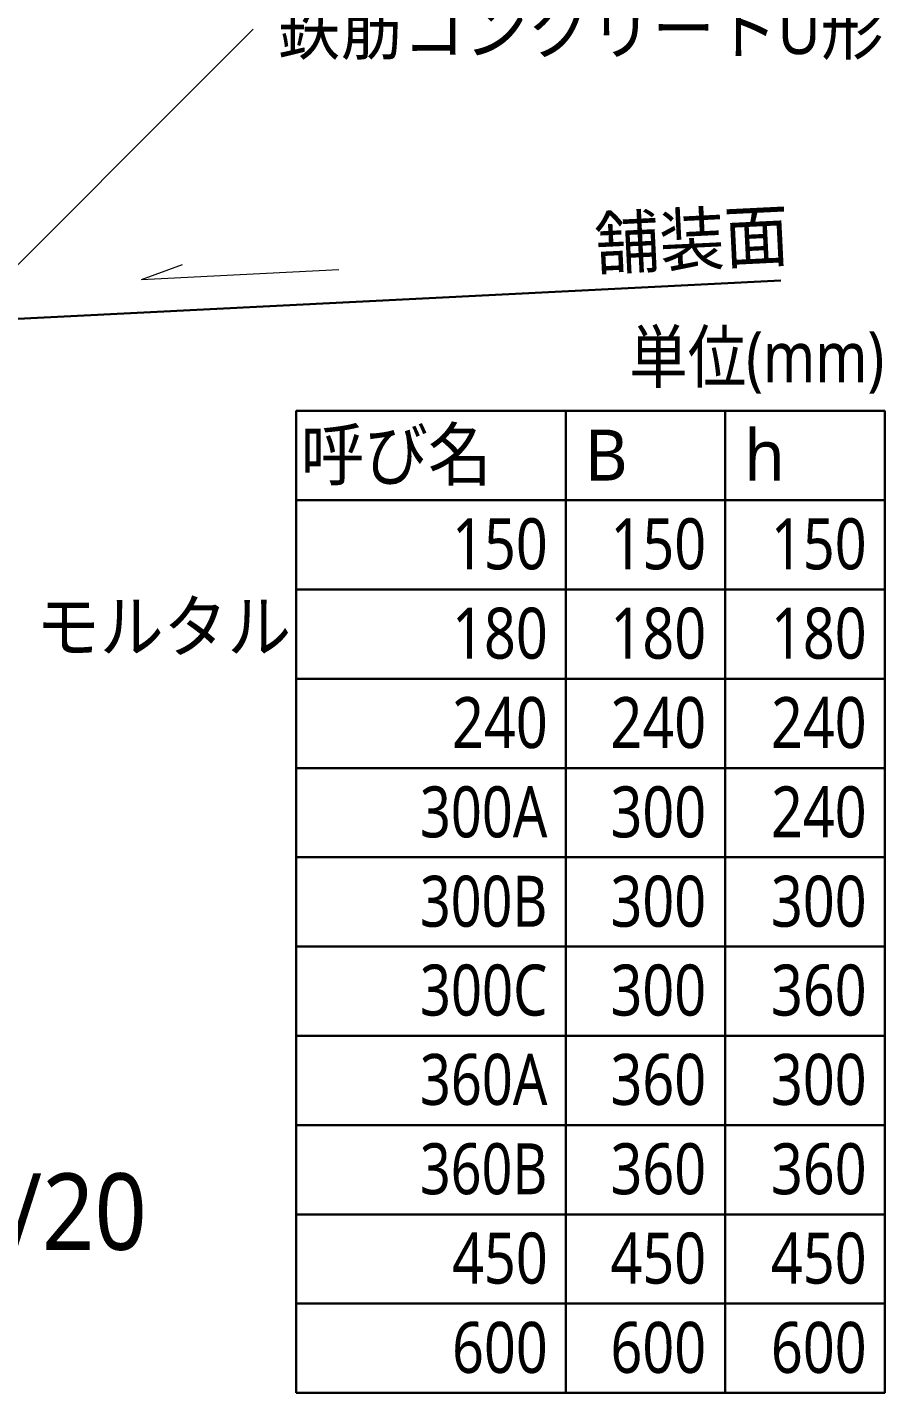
# Model space of a CAD drawing. Header units: millimetres. Extents: x 0 to 420, y 0 to 297.
# Drawn here: x 79.6 to 114.6, y 211.3 to 266.9 of the extents above; entities that cross this region are included whole.
import ezdxf
from ezdxf.enums import TextEntityAlignment as Align

# ---------------------------------------------------------------- set-up
doc = ezdxf.new("R2010")
doc.units = ezdxf.units.MM
doc.styles.add('kst32b', font='NotoSansJP-Variable.ttf')

msp = doc.modelspace()

# ---------------------------------------------------------------- linework, layer by layer
at = {"lineweight": 13}
for points in [[(76.433, 254.445), (88.815, 266.827)], [(84.265, 256.625), (85.937, 257.238)], [(84.265, 256.625), (92.308, 257.027)]]:
    msp.add_lwpolyline(points, dxfattribs=at)
at = {"lineweight": 30}
for points in [[(78.126, 254.974), (110.321, 256.582)], [(101.558, 251.27), (101.558, 211.264)], [(108.056, 251.27), (108.056, 211.264)], [(114.554, 247.629), (90.572, 247.629)], [(114.554, 243.988), (90.572, 243.988)], [(114.554, 240.347), (90.572, 240.347)], [(114.554, 236.707), (90.572, 236.707)], [(114.554, 233.087), (90.572, 233.087)], [(114.554, 229.447), (90.572, 229.447)], [(114.554, 225.806), (90.572, 225.806)], [(114.554, 222.165), (90.572, 222.165)], [(114.554, 218.525), (90.572, 218.525)], [(114.554, 214.905), (90.572, 214.905)]]:
    msp.add_lwpolyline(points, dxfattribs=at)
msp.add_lwpolyline([(90.572, 211.264), (90.572, 251.27), (114.554, 251.27), (114.554, 211.264)], close=True, dxfattribs=at)

# ---------------------------------------------------------------- texts
at = {"style": 'kst32b'}
for s, height, p, p2 in [('鉄筋コンクリートU形', 2.0791, (89.81, 265.811), (114.5, 265.811)), ('舗装面', 2.0791, (102.785, 257.027), (110.696, 257.414)), ('単位(mm)', 2.0791, (104.14, 252.434), (114.536, 252.434)), ('呼び名', 2.0791, (90.742, 248.454), (98.538, 248.454)), ('150', 2.0791, (96.922, 244.814), (100.821, 244.814)), ('150', 2.0791, (103.378, 244.814), (107.276, 244.814)), ('150', 2.0791, (109.919, 244.814), (113.817, 244.814)), ('モルタル', 2.0791, (79.968, 241.448), (90.363, 241.448)), ('180', 2.0791, (96.922, 241.173), (100.821, 241.173)), ('180', 2.0791, (103.378, 241.173), (107.276, 241.173)), ('180', 2.0791, (109.919, 241.173), (113.817, 241.173)), ('240', 2.0791, (96.922, 237.532), (100.821, 237.532)), ('240', 2.0791, (103.378, 237.532), (107.276, 237.532)), ('240', 2.0791, (109.919, 237.532), (113.817, 237.532)), ('300A', 2.0791, (95.61, 233.892), (100.808, 233.892)), ('300', 2.0791, (103.378, 233.892), (107.276, 233.892)), ('240', 2.0791, (109.919, 233.892), (113.817, 233.892)), ('300B', 2.0791, (95.61, 230.251), (100.808, 230.251)), ('300', 2.0791, (103.378, 230.251), (107.276, 230.251)), ('300', 2.0791, (109.919, 230.251), (113.817, 230.251)), ('300C', 2.0791, (95.61, 226.631), (100.808, 226.631)), ('300', 2.0791, (103.378, 226.631), (107.276, 226.631)), ('360', 2.0791, (109.919, 226.631), (113.817, 226.631)), ('360A', 2.0791, (95.61, 222.991), (100.808, 222.991)), ('360', 2.0791, (103.378, 222.991), (107.276, 222.991)), ('300', 2.0791, (109.919, 222.991), (113.817, 222.991)), ('360B', 2.0791, (95.61, 219.35), (100.808, 219.35)), ('360', 2.0791, (103.378, 219.35), (107.276, 219.35)), ('360', 2.0791, (109.919, 219.35), (113.817, 219.35)), ('1/20', 3.1187, (76.687, 217.085), (84.484, 217.085)), ('450', 2.0791, (96.922, 215.709), (100.821, 215.709)), ('450', 2.0791, (103.378, 215.709), (107.276, 215.709)), ('450', 2.0791, (109.919, 215.709), (113.817, 215.709)), ('600', 2.0791, (96.922, 212.069), (100.821, 212.069)), ('600', 2.0791, (103.378, 212.069), (107.276, 212.069)), ('600', 2.0791, (109.919, 212.069), (113.817, 212.069))]:
    msp.add_text(s, height=height, dxfattribs=at).set_placement(p, p2, align=Align.FIT)
for s, p in [('B', (102.32, 248.433)), ('h', (108.818, 248.433))]:
    msp.add_text(s, height=2.079, dxfattribs=at).set_placement(p)

doc.saveas('drawing.dxf')
